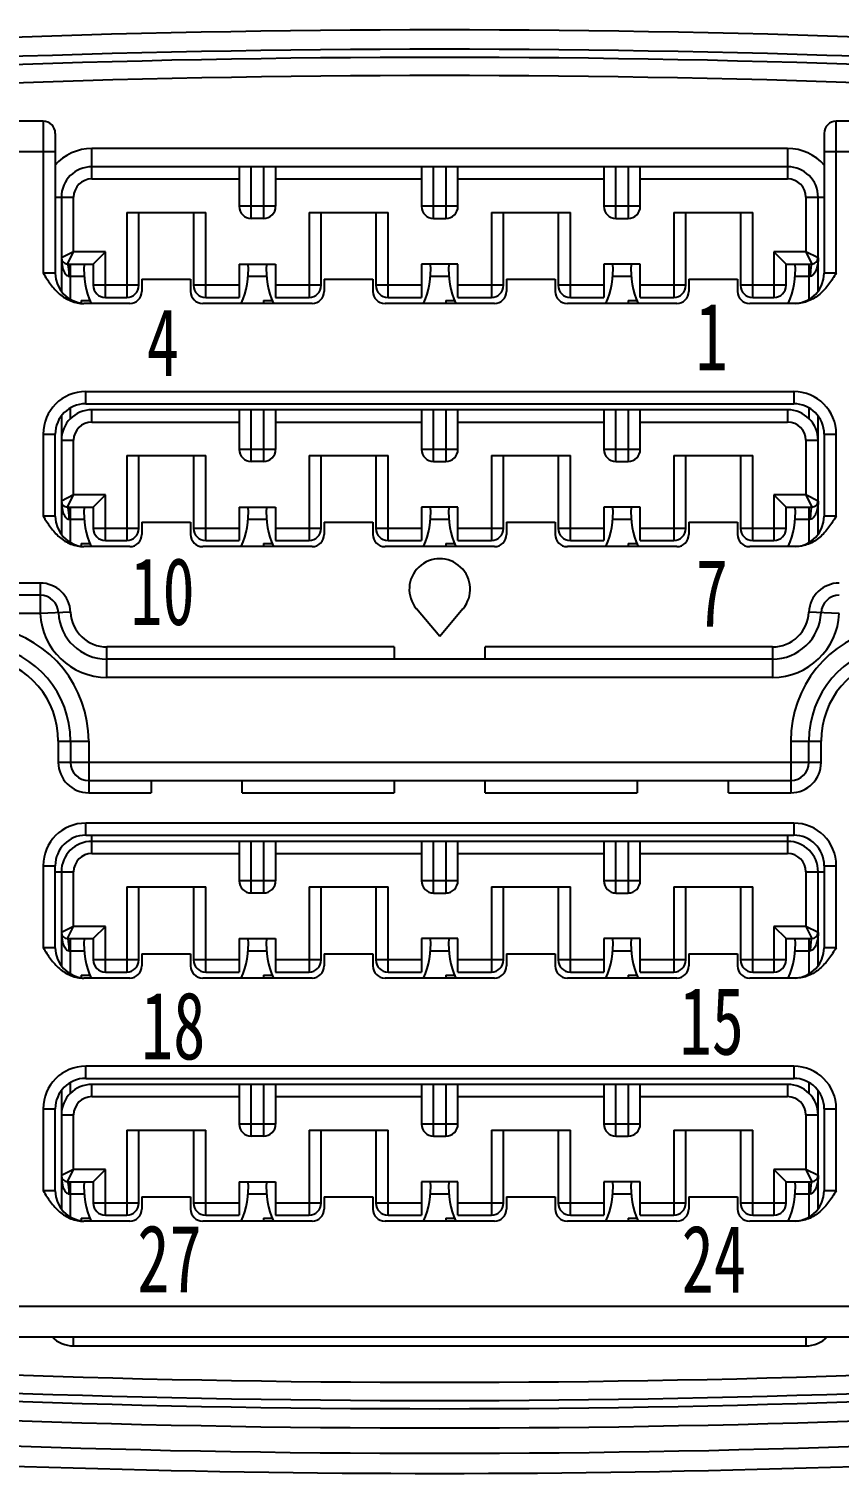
# Model space of a CAD drawing. Header units: inches. Extents: x 47316 to 59086, y 3141 to 11743.
# Drawn here: x 51702.41 to 51712.24, y 11068.63 to 11086.06 of the extents above; entities that cross this region are included whole.
import ezdxf

# ---------------------------------------------------------------- set-up
doc = ezdxf.new("R2010")
doc.units = ezdxf.units.IN
doc.header["$MEASUREMENT"] = 0
doc.styles.add('MtX_SimSun', font='')
doc.styles.get('MtX_SimSun').set_extended_font_data('SimSun')

msp = doc.modelspace()

# ---------------------------------------------------------------- linework, layer by layer
at = {"color": 0, "lineweight": -3}
for p, q in [((51702.583, 11084.937), (51696.558, 11084.937)), ((51702.583, 11084.937), (51702.583, 11083.095)), ((51718.226, 11084.937), (51712.201, 11084.937)), ((51712.201, 11083.095), (51712.201, 11084.937)), ((51702.73, 11084.79), (51702.73, 11083.095)), ((51712.053, 11084.79), (51712.053, 11083.095)), ((51697, 11084.569), (51702.73, 11084.569)), ((51711.611, 11084.605), (51703.173, 11084.605)), ((51703.173, 11084.237), (51703.173, 11084.605)), ((51711.611, 11084.605), (51711.611, 11084.237)), ((51712.053, 11084.569), (51717.784, 11084.569)), ((51711.611, 11084.384), (51703.173, 11084.384)), ((51704.96, 11084.384), (51704.96, 11083.905)), ((51705.107, 11083.758), (51705.107, 11084.384)), ((51705.255, 11084.384), (51705.255, 11083.758)), ((51705.402, 11084.384), (51705.402, 11083.905)), ((51707.171, 11084.384), (51707.171, 11083.905)), ((51707.318, 11083.758), (51707.318, 11084.384)), ((51707.466, 11084.384), (51707.466, 11083.758)), ((51707.613, 11083.905), (51707.613, 11084.384)), ((51709.382, 11084.384), (51709.382, 11083.905)), ((51709.529, 11083.758), (51709.529, 11084.384)), ((51709.677, 11084.384), (51709.677, 11083.758)), ((51709.824, 11083.905), (51709.824, 11084.384)), ((51703.173, 11084.237), (51704.96, 11084.237)), ((51705.402, 11084.237), (51707.171, 11084.237)), ((51707.613, 11084.237), (51709.382, 11084.237)), ((51709.824, 11084.237), (51711.611, 11084.237)), ((51702.73, 11084.016), (51702.951, 11084.016)), ((51702.804, 11084.016), (51702.804, 11082.875)), ((51702.951, 11083.353), (51702.951, 11084.016)), ((51711.832, 11084.016), (51712.053, 11084.016)), ((51711.832, 11084.016), (51711.832, 11083.353)), ((51711.98, 11082.875), (51711.98, 11084.016)), ((51703.596, 11083.832), (51704.554, 11083.832)), ((51703.596, 11083.832), (51703.596, 11082.8)), ((51703.744, 11082.947), (51703.744, 11083.832)), ((51704.407, 11083.832), (51704.407, 11082.947)), ((51704.554, 11082.8), (51704.554, 11083.832)), ((51705.402, 11083.905), (51704.96, 11083.905)), ((51705.807, 11083.832), (51706.765, 11083.832)), ((51705.807, 11083.832), (51705.807, 11082.8)), ((51705.955, 11082.947), (51705.955, 11083.832)), ((51706.618, 11083.832), (51706.618, 11082.947)), ((51706.765, 11082.8), (51706.765, 11083.832)), ((51707.613, 11083.905), (51707.171, 11083.905)), ((51708.018, 11083.832), (51708.976, 11083.832)), ((51708.018, 11083.832), (51708.018, 11082.8)), ((51708.166, 11082.947), (51708.166, 11083.832)), ((51708.829, 11083.832), (51708.829, 11082.947)), ((51708.976, 11082.8), (51708.976, 11083.832)), ((51709.824, 11083.905), (51709.382, 11083.905)), ((51710.229, 11083.832), (51711.187, 11083.832)), ((51710.229, 11083.832), (51710.229, 11082.8)), ((51710.377, 11082.947), (51710.377, 11083.832)), ((51711.04, 11083.832), (51711.04, 11082.947)), ((51711.187, 11082.8), (51711.187, 11083.832)), ((51705.255, 11083.758), (51705.107, 11083.758)), ((51707.318, 11083.758), (51707.466, 11083.758)), ((51709.529, 11083.758), (51709.677, 11083.758)), ((51702.951, 11083.353), (51702.804, 11083.279)), ((51702.878, 11083.205), (51702.951, 11083.353)), ((51703.338, 11083.353), (51702.951, 11083.353)), ((51703.338, 11083.353), (51703.191, 11083.205)), ((51703.338, 11082.8), (51703.338, 11083.353)), ((51711.445, 11083.353), (51711.445, 11082.8)), ((51711.832, 11083.353), (51711.445, 11083.353)), ((51711.445, 11083.353), (51711.593, 11083.205)), ((51711.832, 11083.353), (51711.906, 11083.205)), ((51711.98, 11083.279), (51711.832, 11083.353)), ((51702.878, 11083.205), (51703.191, 11083.205)), ((51702.915, 11082.78), (51702.915, 11083.194)), ((51703.191, 11083.205), (51703.191, 11082.947)), ((51704.96, 11083.205), (51705.402, 11083.205)), ((51704.96, 11083.205), (51704.96, 11082.8)), ((51705.402, 11083.205), (51705.402, 11082.8)), ((51707.613, 11083.205), (51707.171, 11083.205)), ((51707.171, 11083.205), (51707.171, 11082.8)), ((51707.613, 11082.8), (51707.613, 11083.205)), ((51709.824, 11083.205), (51709.382, 11083.205)), ((51709.382, 11083.205), (51709.382, 11082.8)), ((51709.824, 11082.8), (51709.824, 11083.205)), ((51711.593, 11082.947), (51711.593, 11083.205)), ((51711.593, 11083.205), (51711.906, 11083.205)), ((51711.869, 11083.205), (51711.869, 11082.78)), ((51711.891, 11083.162), (51711.887, 11083.121)), ((51711.898, 11083.193), (51711.891, 11083.162)), ((51711.898, 11083.193), (51711.898, 11083.193)), ((51702.73, 11083.095), (51702.583, 11083.095)), ((51702.841, 11083.104), (51702.859, 11083.078)), ((51702.899, 11083.058), (51702.897, 11083.121)), ((51702.899, 11083.058), (51703.081, 11083.058)), ((51703.781, 11083.021), (51704.37, 11083.021)), ((51703.781, 11083.021), (51703.781, 11082.873)), ((51704.37, 11083.021), (51704.37, 11082.873)), ((51705.07, 11083.058), (51705.292, 11083.058)), ((51705.992, 11083.021), (51706.581, 11083.021)), ((51705.992, 11083.021), (51705.992, 11082.873)), ((51706.581, 11083.021), (51706.581, 11082.873)), ((51707.281, 11083.058), (51707.503, 11083.058)), ((51708.203, 11083.021), (51708.792, 11083.021)), ((51708.203, 11083.021), (51708.203, 11082.873)), ((51708.792, 11083.021), (51708.792, 11082.873)), ((51709.492, 11083.058), (51709.714, 11083.058)), ((51710.414, 11083.021), (51711.003, 11083.021)), ((51710.414, 11083.021), (51710.414, 11082.873)), ((51711.003, 11083.021), (51711.003, 11082.873)), ((51711.703, 11083.058), (51711.885, 11083.058)), ((51711.887, 11083.121), (51711.885, 11083.058)), ((51711.943, 11083.105), (51711.924, 11083.078)), ((51712.201, 11083.095), (51712.053, 11083.095)), ((51703.744, 11082.947), (51703.191, 11082.947)), ((51703.338, 11082.8), (51703.596, 11082.8)), ((51704.96, 11082.947), (51704.407, 11082.947)), ((51704.554, 11082.8), (51704.96, 11082.8)), ((51705.955, 11082.947), (51705.402, 11082.947)), ((51705.402, 11082.8), (51705.807, 11082.8)), ((51707.171, 11082.947), (51706.618, 11082.947)), ((51706.765, 11082.8), (51707.171, 11082.8)), ((51708.166, 11082.947), (51707.613, 11082.947)), ((51707.613, 11082.8), (51708.018, 11082.8)), ((51709.382, 11082.947), (51708.829, 11082.947)), ((51708.976, 11082.8), (51709.382, 11082.8)), ((51710.377, 11082.947), (51709.824, 11082.947)), ((51709.824, 11082.8), (51710.229, 11082.8)), ((51711.593, 11082.947), (51711.04, 11082.947)), ((51711.187, 11082.8), (51711.445, 11082.8)), ((51703.044, 11082.763), (51703.149, 11082.763)), ((51703.044, 11082.763), (51703.044, 11082.735)), ((51703.633, 11082.726), (51703.077, 11082.726)), ((51705.844, 11082.726), (51704.518, 11082.726)), ((51705.255, 11082.763), (51705.36, 11082.763)), ((51705.255, 11082.763), (51705.255, 11082.726)), ((51708.055, 11082.726), (51706.729, 11082.726)), ((51707.466, 11082.763), (51707.571, 11082.763)), ((51707.466, 11082.763), (51707.466, 11082.726)), ((51710.266, 11082.726), (51708.94, 11082.726)), ((51709.677, 11082.763), (51709.782, 11082.763)), ((51709.677, 11082.763), (51709.677, 11082.726)), ((51711.706, 11082.726), (51711.151, 11082.726)), ((51711.685, 11081.657), (51703.099, 11081.657)), ((51703.099, 11081.51), (51703.099, 11081.657)), ((51711.685, 11081.657), (51711.685, 11081.51)), ((51702.915, 11081.331), (51702.915, 11081.456)), ((51703.099, 11081.51), (51711.685, 11081.51)), ((51711.611, 11081.436), (51703.173, 11081.436)), ((51703.173, 11081.289), (51703.173, 11081.436)), ((51704.96, 11081.436), (51704.96, 11080.957)), ((51705.107, 11080.81), (51705.107, 11081.436)), ((51705.255, 11081.436), (51705.255, 11080.81)), ((51705.402, 11081.436), (51705.402, 11080.957)), ((51707.171, 11081.436), (51707.171, 11080.957)), ((51707.318, 11080.81), (51707.318, 11081.436)), ((51707.466, 11081.436), (51707.466, 11080.81)), ((51707.613, 11080.957), (51707.613, 11081.436)), ((51709.382, 11081.436), (51709.382, 11080.957)), ((51709.529, 11080.81), (51709.529, 11081.436)), ((51709.677, 11081.436), (51709.677, 11080.81)), ((51709.824, 11080.957), (51709.824, 11081.436)), ((51711.611, 11081.436), (51711.611, 11081.289)), ((51711.869, 11081.456), (51711.869, 11081.331)), ((51702.804, 11081.361), (51702.804, 11079.927)), ((51703.173, 11081.289), (51704.96, 11081.289)), ((51705.402, 11081.289), (51707.171, 11081.289)), ((51707.613, 11081.289), (51709.382, 11081.289)), ((51709.824, 11081.289), (51711.611, 11081.289)), ((51711.98, 11079.927), (51711.98, 11081.361)), ((51702.583, 11081.142), (51702.73, 11081.142)), ((51702.583, 11081.142), (51702.583, 11080.147)), ((51702.73, 11080.147), (51702.73, 11081.142)), ((51702.804, 11081.068), (51702.951, 11081.068)), ((51702.951, 11080.405), (51702.951, 11081.068)), ((51711.832, 11081.068), (51711.832, 11080.405)), ((51711.832, 11081.068), (51711.98, 11081.068)), ((51712.053, 11081.142), (51712.053, 11080.147)), ((51712.053, 11081.142), (51712.201, 11081.142)), ((51712.201, 11080.147), (51712.201, 11081.142)), ((51703.596, 11080.884), (51704.554, 11080.884)), ((51703.596, 11080.884), (51703.596, 11079.852)), ((51703.744, 11079.999), (51703.744, 11080.884)), ((51704.407, 11080.884), (51704.407, 11079.999)), ((51704.554, 11079.852), (51704.554, 11080.884)), ((51705.402, 11080.957), (51704.96, 11080.957)), ((51705.807, 11080.884), (51706.765, 11080.884)), ((51705.807, 11080.884), (51705.807, 11079.852)), ((51705.955, 11079.999), (51705.955, 11080.884)), ((51706.618, 11080.884), (51706.618, 11079.999)), ((51706.765, 11079.852), (51706.765, 11080.884)), ((51707.613, 11080.957), (51707.171, 11080.957)), ((51708.018, 11080.884), (51708.976, 11080.884)), ((51708.018, 11080.884), (51708.018, 11079.852)), ((51708.166, 11079.999), (51708.166, 11080.884)), ((51708.829, 11080.884), (51708.829, 11079.999)), ((51708.976, 11079.852), (51708.976, 11080.884)), ((51709.824, 11080.957), (51709.382, 11080.957)), ((51710.229, 11080.884), (51710.229, 11079.852)), ((51710.229, 11080.884), (51711.187, 11080.884)), ((51710.377, 11079.999), (51710.377, 11080.884)), ((51711.04, 11080.884), (51711.04, 11079.999)), ((51711.187, 11079.852), (51711.187, 11080.884)), ((51705.255, 11080.81), (51705.107, 11080.81)), ((51707.318, 11080.81), (51707.466, 11080.81)), ((51709.529, 11080.81), (51709.677, 11080.81)), ((51702.951, 11080.405), (51702.804, 11080.331)), ((51702.878, 11080.257), (51702.951, 11080.405)), ((51703.338, 11080.405), (51702.951, 11080.405)), ((51703.338, 11080.405), (51703.191, 11080.257)), ((51703.338, 11079.852), (51703.338, 11080.405)), ((51711.445, 11080.405), (51711.445, 11079.852)), ((51711.832, 11080.405), (51711.445, 11080.405)), ((51711.445, 11080.405), (51711.593, 11080.257)), ((51711.832, 11080.405), (51711.906, 11080.257)), ((51711.98, 11080.331), (51711.832, 11080.405)), ((51702.878, 11080.257), (51703.191, 11080.257)), ((51702.899, 11080.11), (51702.897, 11080.173)), ((51702.915, 11079.832), (51702.915, 11080.246)), ((51703.191, 11080.257), (51703.191, 11079.999)), ((51704.96, 11080.257), (51705.402, 11080.257)), ((51704.96, 11080.257), (51704.96, 11079.852)), ((51705.402, 11080.257), (51705.402, 11079.852)), ((51707.613, 11080.257), (51707.171, 11080.257)), ((51707.171, 11080.257), (51707.171, 11079.852)), ((51707.613, 11079.852), (51707.613, 11080.257)), ((51709.382, 11080.257), (51709.382, 11079.852)), ((51709.824, 11080.257), (51709.382, 11080.257)), ((51709.824, 11079.852), (51709.824, 11080.257)), ((51711.593, 11079.999), (51711.593, 11080.257)), ((51711.593, 11080.257), (51711.906, 11080.257)), ((51711.869, 11080.257), (51711.869, 11079.832)), ((51711.887, 11080.173), (51711.885, 11080.11)), ((51711.891, 11080.214), (51711.887, 11080.173)), ((51711.898, 11080.245), (51711.891, 11080.214)), ((51711.898, 11080.245), (51711.898, 11080.245)), ((51702.73, 11080.147), (51702.583, 11080.147)), ((51702.841, 11080.156), (51702.859, 11080.13)), ((51702.899, 11080.11), (51703.081, 11080.11)), ((51703.744, 11079.999), (51703.191, 11079.999)), ((51703.781, 11080.073), (51704.37, 11080.073)), ((51703.781, 11080.073), (51703.781, 11079.925)), ((51704.37, 11080.073), (51704.37, 11079.925)), ((51704.96, 11079.999), (51704.407, 11079.999)), ((51705.07, 11080.11), (51705.292, 11080.11)), ((51705.955, 11079.999), (51705.402, 11079.999)), ((51705.992, 11080.073), (51706.581, 11080.073)), ((51705.992, 11080.073), (51705.992, 11079.925)), ((51706.581, 11080.073), (51706.581, 11079.925)), ((51707.171, 11079.999), (51706.618, 11079.999)), ((51707.281, 11080.11), (51707.503, 11080.11)), ((51708.166, 11079.999), (51707.613, 11079.999)), ((51708.203, 11080.073), (51708.792, 11080.073)), ((51708.203, 11080.073), (51708.203, 11079.925)), ((51708.792, 11080.073), (51708.792, 11079.925)), ((51709.382, 11079.999), (51708.829, 11079.999)), ((51709.492, 11080.11), (51709.714, 11080.11)), ((51710.377, 11079.999), (51709.824, 11079.999)), ((51710.414, 11080.073), (51710.414, 11079.925)), ((51710.414, 11080.073), (51711.003, 11080.073)), ((51711.003, 11080.073), (51711.003, 11079.925)), ((51711.593, 11079.999), (51711.04, 11079.999)), ((51711.703, 11080.11), (51711.885, 11080.11)), ((51711.943, 11080.156), (51711.924, 11080.13)), ((51712.201, 11080.147), (51712.053, 11080.147)), ((51703.338, 11079.852), (51703.596, 11079.852)), ((51704.554, 11079.852), (51704.96, 11079.852)), ((51705.402, 11079.852), (51705.807, 11079.852)), ((51706.765, 11079.852), (51707.171, 11079.852)), ((51707.613, 11079.852), (51708.018, 11079.852)), ((51708.976, 11079.852), (51709.382, 11079.852)), ((51709.824, 11079.852), (51710.229, 11079.852)), ((51711.187, 11079.852), (51711.445, 11079.852)), ((51703.044, 11079.815), (51703.149, 11079.815)), ((51703.044, 11079.815), (51703.044, 11079.787)), ((51703.633, 11079.778), (51703.077, 11079.778)), ((51705.844, 11079.778), (51704.518, 11079.778)), ((51705.255, 11079.815), (51705.36, 11079.815)), ((51705.255, 11079.815), (51705.255, 11079.778)), ((51708.055, 11079.778), (51706.729, 11079.778)), ((51707.466, 11079.815), (51707.571, 11079.815)), ((51707.466, 11079.815), (51707.466, 11079.778)), ((51710.266, 11079.778), (51708.94, 11079.778)), ((51709.677, 11079.815), (51709.677, 11079.778)), ((51709.677, 11079.815), (51709.782, 11079.815)), ((51711.706, 11079.778), (51711.151, 11079.778)), ((51702.547, 11079.336), (51701.956, 11079.336)), ((51702.547, 11079.336), (51702.547, 11078.967)), ((51702.547, 11079.188), (51701.956, 11079.188)), ((51702.547, 11078.967), (51702.03, 11078.967)), ((51702.915, 11078.984), (51702.547, 11078.967)), ((51707.392, 11078.689), (51707.11, 11079.025)), ((51707.674, 11079.025), (51707.392, 11078.689)), ((51712.237, 11078.967), (51711.869, 11078.984)), ((51706.839, 11078.562), (51703.357, 11078.562)), ((51703.357, 11078.193), (51703.357, 11078.562)), ((51706.839, 11078.562), (51706.839, 11078.415)), ((51707.945, 11078.415), (51707.945, 11078.562)), ((51711.427, 11078.562), (51707.945, 11078.562)), ((51711.427, 11078.562), (51711.427, 11078.193)), ((51711.427, 11078.415), (51703.357, 11078.415)), ((51711.427, 11078.193), (51703.357, 11078.193)), ((51702.767, 11077.42), (51703.136, 11077.42)), ((51702.767, 11077.42), (51702.767, 11077.162)), ((51702.915, 11077.42), (51702.915, 11077.162)), ((51703.136, 11077.42), (51703.136, 11076.793)), ((51711.648, 11077.42), (51711.648, 11076.793)), ((51711.648, 11077.42), (51712.017, 11077.42)), ((51711.869, 11077.162), (51711.869, 11077.42)), ((51712.017, 11077.162), (51712.017, 11077.42)), ((51712.017, 11077.162), (51702.767, 11077.162)), ((51703.136, 11076.941), (51711.648, 11076.941)), ((51703.891, 11076.941), (51703.891, 11076.793)), ((51704.997, 11076.793), (51704.997, 11076.941)), ((51706.839, 11076.941), (51706.839, 11076.793)), ((51707.945, 11076.793), (51707.945, 11076.941)), ((51709.787, 11076.941), (51709.787, 11076.793)), ((51710.893, 11076.793), (51710.893, 11076.941)), ((51703.136, 11076.793), (51703.891, 11076.793)), ((51704.997, 11076.793), (51706.839, 11076.793)), ((51707.945, 11076.793), (51709.787, 11076.793)), ((51710.893, 11076.793), (51711.648, 11076.793)), ((51711.685, 11076.425), (51703.099, 11076.425)), ((51703.099, 11076.277), (51703.099, 11076.425)), ((51711.685, 11076.425), (51711.685, 11076.277)), ((51703.099, 11076.277), (51711.685, 11076.277)), ((51703.173, 11076.056), (51703.173, 11076.277)), ((51711.611, 11076.204), (51703.173, 11076.204)), ((51704.96, 11076.204), (51704.96, 11075.725)), ((51705.107, 11075.577), (51705.107, 11076.204)), ((51705.255, 11076.204), (51705.255, 11075.577)), ((51705.402, 11076.204), (51705.402, 11075.725)), ((51707.171, 11076.204), (51707.171, 11075.725)), ((51707.318, 11075.577), (51707.318, 11076.204)), ((51707.466, 11076.204), (51707.466, 11075.577)), ((51707.613, 11075.725), (51707.613, 11076.204)), ((51709.382, 11076.204), (51709.382, 11075.725)), ((51709.529, 11075.577), (51709.529, 11076.204)), ((51709.677, 11076.204), (51709.677, 11075.577)), ((51709.824, 11075.725), (51709.824, 11076.204)), ((51711.611, 11076.277), (51711.611, 11076.056)), ((51703.173, 11076.056), (51704.96, 11076.056)), ((51705.402, 11076.056), (51707.171, 11076.056)), ((51707.613, 11076.056), (51709.382, 11076.056)), ((51709.824, 11076.056), (51711.611, 11076.056)), ((51702.583, 11075.909), (51702.73, 11075.909)), ((51702.583, 11075.909), (51702.583, 11074.914)), ((51702.73, 11074.914), (51702.73, 11075.909)), ((51702.73, 11075.835), (51702.951, 11075.835)), ((51702.804, 11075.835), (51702.804, 11074.694)), ((51702.951, 11075.172), (51702.951, 11075.835)), ((51711.832, 11075.835), (51711.832, 11075.172)), ((51711.832, 11075.835), (51712.053, 11075.835)), ((51711.98, 11074.694), (51711.98, 11075.835)), ((51712.053, 11075.909), (51712.053, 11074.914)), ((51712.053, 11075.909), (51712.201, 11075.909)), ((51712.201, 11074.914), (51712.201, 11075.909)), ((51703.596, 11075.651), (51704.554, 11075.651)), ((51703.596, 11075.651), (51703.596, 11074.619)), ((51703.744, 11074.766), (51703.744, 11075.651)), ((51704.407, 11075.651), (51704.407, 11074.766)), ((51704.554, 11074.619), (51704.554, 11075.651)), ((51705.402, 11075.725), (51704.96, 11075.725)), ((51705.807, 11075.651), (51705.807, 11074.619)), ((51705.807, 11075.651), (51706.765, 11075.651)), ((51705.955, 11074.766), (51705.955, 11075.651)), ((51706.618, 11075.651), (51706.618, 11074.766)), ((51706.765, 11074.619), (51706.765, 11075.651)), ((51707.613, 11075.725), (51707.171, 11075.725)), ((51708.018, 11075.651), (51708.018, 11074.619)), ((51708.018, 11075.651), (51708.976, 11075.651)), ((51708.166, 11074.766), (51708.166, 11075.651)), ((51708.829, 11075.651), (51708.829, 11074.766)), ((51708.976, 11074.619), (51708.976, 11075.651)), ((51709.824, 11075.725), (51709.382, 11075.725)), ((51710.229, 11075.651), (51710.229, 11074.619)), ((51710.229, 11075.651), (51711.187, 11075.651)), ((51710.377, 11074.766), (51710.377, 11075.651)), ((51711.04, 11075.651), (51711.04, 11074.766)), ((51711.187, 11074.619), (51711.187, 11075.651)), ((51705.255, 11075.577), (51705.107, 11075.577)), ((51707.318, 11075.577), (51707.466, 11075.577)), ((51709.529, 11075.577), (51709.677, 11075.577)), ((51702.951, 11075.172), (51702.804, 11075.098)), ((51702.878, 11075.024), (51702.951, 11075.172)), ((51703.338, 11075.172), (51702.951, 11075.172)), ((51703.338, 11075.172), (51703.191, 11075.024)), ((51703.338, 11074.619), (51703.338, 11075.172)), ((51711.445, 11075.172), (51711.445, 11074.619)), ((51711.832, 11075.172), (51711.445, 11075.172)), ((51711.445, 11075.172), (51711.593, 11075.024)), ((51711.832, 11075.172), (51711.906, 11075.024)), ((51711.98, 11075.098), (51711.832, 11075.172)), ((51702.878, 11075.024), (51703.191, 11075.024)), ((51702.899, 11074.877), (51702.897, 11074.94)), ((51702.915, 11074.599), (51702.915, 11075.013)), ((51703.191, 11075.024), (51703.191, 11074.766)), ((51704.96, 11075.024), (51704.96, 11074.619)), ((51704.96, 11075.024), (51705.402, 11075.024)), ((51705.402, 11075.024), (51705.402, 11074.619)), ((51707.171, 11075.024), (51707.171, 11074.619)), ((51707.613, 11075.024), (51707.171, 11075.024)), ((51707.613, 11074.619), (51707.613, 11075.024)), ((51709.382, 11075.024), (51709.382, 11074.619)), ((51709.824, 11075.024), (51709.382, 11075.024)), ((51709.824, 11074.619), (51709.824, 11075.024)), ((51711.593, 11074.766), (51711.593, 11075.024)), ((51711.593, 11075.024), (51711.906, 11075.024)), ((51711.869, 11075.024), (51711.869, 11074.599)), ((51711.887, 11074.94), (51711.885, 11074.877)), ((51711.891, 11074.981), (51711.887, 11074.94)), ((51711.898, 11075.012), (51711.891, 11074.981)), ((51711.898, 11075.012), (51711.898, 11075.012)), ((51702.73, 11074.914), (51702.583, 11074.914)), ((51702.841, 11074.923), (51702.859, 11074.897)), ((51702.899, 11074.877), (51703.081, 11074.877)), ((51703.744, 11074.766), (51703.191, 11074.766)), ((51703.781, 11074.84), (51703.781, 11074.693)), ((51703.781, 11074.84), (51704.37, 11074.84)), ((51704.37, 11074.84), (51704.37, 11074.693)), ((51704.96, 11074.766), (51704.407, 11074.766)), ((51705.07, 11074.877), (51705.292, 11074.877)), ((51705.955, 11074.766), (51705.402, 11074.766)), ((51705.992, 11074.84), (51705.992, 11074.693)), ((51705.992, 11074.84), (51706.581, 11074.84)), ((51706.581, 11074.84), (51706.581, 11074.693)), ((51707.171, 11074.766), (51706.618, 11074.766)), ((51707.281, 11074.877), (51707.503, 11074.877)), ((51708.166, 11074.766), (51707.613, 11074.766)), ((51708.203, 11074.84), (51708.203, 11074.693)), ((51708.203, 11074.84), (51708.792, 11074.84)), ((51708.792, 11074.84), (51708.792, 11074.693)), ((51709.382, 11074.766), (51708.829, 11074.766)), ((51709.492, 11074.877), (51709.714, 11074.877)), ((51710.377, 11074.766), (51709.824, 11074.766)), ((51710.414, 11074.84), (51710.414, 11074.693)), ((51710.414, 11074.84), (51711.003, 11074.84)), ((51711.003, 11074.84), (51711.003, 11074.693)), ((51711.593, 11074.766), (51711.04, 11074.766)), ((51711.703, 11074.877), (51711.885, 11074.877)), ((51711.943, 11074.924), (51711.924, 11074.897)), ((51712.201, 11074.914), (51712.053, 11074.914)), ((51703.338, 11074.619), (51703.596, 11074.619)), ((51704.554, 11074.619), (51704.96, 11074.619)), ((51705.402, 11074.619), (51705.807, 11074.619)), ((51706.765, 11074.619), (51707.171, 11074.619)), ((51707.613, 11074.619), (51708.018, 11074.619)), ((51708.976, 11074.619), (51709.382, 11074.619)), ((51709.824, 11074.619), (51710.229, 11074.619)), ((51711.187, 11074.619), (51711.445, 11074.619)), ((51703.044, 11074.582), (51703.149, 11074.582)), ((51703.044, 11074.582), (51703.044, 11074.554)), ((51703.633, 11074.545), (51703.077, 11074.545)), ((51705.844, 11074.545), (51704.518, 11074.545)), ((51705.255, 11074.582), (51705.255, 11074.545)), ((51705.255, 11074.582), (51705.36, 11074.582)), ((51708.055, 11074.545), (51706.729, 11074.545)), ((51707.466, 11074.582), (51707.466, 11074.545)), ((51707.466, 11074.582), (51707.571, 11074.582)), ((51710.266, 11074.545), (51708.94, 11074.545)), ((51709.677, 11074.582), (51709.677, 11074.545)), ((51709.677, 11074.582), (51709.782, 11074.582)), ((51711.706, 11074.545), (51711.151, 11074.545)), ((51703.099, 11073.329), (51703.099, 11073.477)), ((51711.685, 11073.477), (51703.099, 11073.477)), ((51711.685, 11073.477), (51711.685, 11073.329)), ((51702.915, 11073.15), (51702.915, 11073.275)), ((51703.099, 11073.329), (51711.685, 11073.329)), ((51703.173, 11073.108), (51703.173, 11073.256)), ((51711.611, 11073.256), (51703.173, 11073.256)), ((51704.96, 11073.256), (51704.96, 11072.776)), ((51705.107, 11072.629), (51705.107, 11073.256)), ((51705.255, 11073.256), (51705.255, 11072.629)), ((51705.402, 11073.256), (51705.402, 11072.776)), ((51707.171, 11073.256), (51707.171, 11072.776)), ((51707.318, 11072.629), (51707.318, 11073.256)), ((51707.466, 11073.256), (51707.466, 11072.629)), ((51707.613, 11072.776), (51707.613, 11073.256)), ((51709.382, 11073.256), (51709.382, 11072.776)), ((51709.529, 11072.629), (51709.529, 11073.256)), ((51709.677, 11073.256), (51709.677, 11072.629)), ((51709.824, 11072.776), (51709.824, 11073.256)), ((51711.611, 11073.256), (51711.611, 11073.108)), ((51711.869, 11073.275), (51711.869, 11073.15)), ((51702.804, 11073.181), (51702.804, 11071.746)), ((51703.173, 11073.108), (51704.96, 11073.108)), ((51705.402, 11073.108), (51707.171, 11073.108)), ((51707.613, 11073.108), (51709.382, 11073.108)), ((51709.824, 11073.108), (51711.611, 11073.108)), ((51711.98, 11071.746), (51711.98, 11073.181)), ((51702.583, 11072.961), (51702.583, 11071.966)), ((51702.583, 11072.961), (51702.73, 11072.961)), ((51702.73, 11071.966), (51702.73, 11072.961)), ((51702.804, 11072.887), (51702.951, 11072.887)), ((51702.951, 11072.224), (51702.951, 11072.887)), ((51711.832, 11072.887), (51711.832, 11072.224)), ((51711.832, 11072.887), (51711.98, 11072.887)), ((51712.053, 11072.961), (51712.053, 11071.966)), ((51712.053, 11072.961), (51712.201, 11072.961)), ((51712.201, 11071.966), (51712.201, 11072.961)), ((51703.596, 11072.703), (51703.596, 11071.671)), ((51703.596, 11072.703), (51704.554, 11072.703)), ((51703.744, 11071.818), (51703.744, 11072.703)), ((51704.407, 11072.703), (51704.407, 11071.818)), ((51704.554, 11071.671), (51704.554, 11072.703)), ((51705.402, 11072.776), (51704.96, 11072.776)), ((51705.807, 11072.703), (51705.807, 11071.671)), ((51705.807, 11072.703), (51706.765, 11072.703)), ((51705.955, 11071.818), (51705.955, 11072.703)), ((51706.618, 11072.703), (51706.618, 11071.818)), ((51706.765, 11071.671), (51706.765, 11072.703)), ((51707.613, 11072.776), (51707.171, 11072.776)), ((51708.018, 11072.703), (51708.018, 11071.671)), ((51708.018, 11072.703), (51708.976, 11072.703)), ((51708.166, 11071.818), (51708.166, 11072.703)), ((51708.829, 11072.703), (51708.829, 11071.818)), ((51708.976, 11071.671), (51708.976, 11072.703)), ((51709.824, 11072.776), (51709.382, 11072.776)), ((51710.229, 11072.703), (51710.229, 11071.671)), ((51710.229, 11072.703), (51711.187, 11072.703)), ((51710.377, 11071.818), (51710.377, 11072.703)), ((51711.04, 11072.703), (51711.04, 11071.818)), ((51711.187, 11071.671), (51711.187, 11072.703)), ((51705.255, 11072.629), (51705.107, 11072.629)), ((51707.318, 11072.629), (51707.466, 11072.629)), ((51709.529, 11072.629), (51709.677, 11072.629)), ((51702.951, 11072.224), (51702.804, 11072.15)), ((51702.878, 11072.076), (51702.951, 11072.224)), ((51703.338, 11072.224), (51702.951, 11072.224)), ((51703.338, 11072.224), (51703.191, 11072.076)), ((51703.338, 11071.671), (51703.338, 11072.224)), ((51711.445, 11072.224), (51711.445, 11071.671)), ((51711.832, 11072.224), (51711.445, 11072.224)), ((51711.445, 11072.224), (51711.593, 11072.076)), ((51711.832, 11072.224), (51711.906, 11072.076)), ((51711.98, 11072.15), (51711.832, 11072.224)), ((51702.841, 11071.975), (51702.859, 11071.949)), ((51702.878, 11072.076), (51703.191, 11072.076)), ((51702.899, 11071.929), (51702.897, 11071.992)), ((51702.915, 11071.651), (51702.915, 11072.065)), ((51703.191, 11072.076), (51703.191, 11071.818)), ((51704.96, 11072.076), (51704.96, 11071.671)), ((51704.96, 11072.076), (51705.402, 11072.076)), ((51705.402, 11072.076), (51705.402, 11071.671)), ((51707.171, 11072.076), (51707.171, 11071.671)), ((51707.613, 11072.076), (51707.171, 11072.076)), ((51707.613, 11071.671), (51707.613, 11072.076)), ((51709.382, 11072.076), (51709.382, 11071.671)), ((51709.824, 11072.076), (51709.382, 11072.076)), ((51709.824, 11071.671), (51709.824, 11072.076)), ((51711.593, 11071.818), (51711.593, 11072.076)), ((51711.593, 11072.076), (51711.906, 11072.076)), ((51711.869, 11072.076), (51711.869, 11071.651)), ((51711.887, 11071.992), (51711.885, 11071.929)), ((51711.891, 11072.033), (51711.887, 11071.992)), ((51711.898, 11072.064), (51711.891, 11072.033)), ((51711.898, 11072.064), (51711.898, 11072.064)), ((51711.943, 11071.976), (51711.924, 11071.949)), ((51702.73, 11071.966), (51702.583, 11071.966)), ((51702.899, 11071.929), (51703.081, 11071.929)), ((51703.744, 11071.818), (51703.191, 11071.818)), ((51703.781, 11071.892), (51703.781, 11071.745)), ((51703.781, 11071.892), (51704.37, 11071.892)), ((51704.37, 11071.892), (51704.37, 11071.745)), ((51704.96, 11071.818), (51704.407, 11071.818)), ((51705.07, 11071.929), (51705.292, 11071.929)), ((51705.955, 11071.818), (51705.402, 11071.818)), ((51705.992, 11071.892), (51705.992, 11071.745)), ((51705.992, 11071.892), (51706.581, 11071.892)), ((51706.581, 11071.892), (51706.581, 11071.745)), ((51707.171, 11071.818), (51706.618, 11071.818)), ((51707.281, 11071.929), (51707.503, 11071.929)), ((51708.166, 11071.818), (51707.613, 11071.818)), ((51708.203, 11071.892), (51708.203, 11071.745)), ((51708.203, 11071.892), (51708.792, 11071.892)), ((51708.792, 11071.892), (51708.792, 11071.745)), ((51709.382, 11071.818), (51708.829, 11071.818)), ((51709.492, 11071.929), (51709.714, 11071.929)), ((51710.377, 11071.818), (51709.824, 11071.818)), ((51710.414, 11071.892), (51710.414, 11071.745)), ((51710.414, 11071.892), (51711.003, 11071.892)), ((51711.003, 11071.892), (51711.003, 11071.745)), ((51711.593, 11071.818), (51711.04, 11071.818)), ((51711.703, 11071.929), (51711.885, 11071.929)), ((51712.201, 11071.966), (51712.053, 11071.966)), ((51703.044, 11071.634), (51703.044, 11071.606)), ((51703.044, 11071.634), (51703.149, 11071.634)), ((51703.338, 11071.671), (51703.596, 11071.671)), ((51704.554, 11071.671), (51704.96, 11071.671)), ((51705.255, 11071.634), (51705.255, 11071.597)), ((51705.255, 11071.634), (51705.36, 11071.634)), ((51705.402, 11071.671), (51705.807, 11071.671)), ((51706.765, 11071.671), (51707.171, 11071.671)), ((51707.466, 11071.634), (51707.466, 11071.597)), ((51707.466, 11071.634), (51707.571, 11071.634)), ((51707.613, 11071.671), (51708.018, 11071.671)), ((51708.976, 11071.671), (51709.382, 11071.671)), ((51709.677, 11071.634), (51709.677, 11071.597)), ((51709.677, 11071.634), (51709.782, 11071.634)), ((51709.824, 11071.671), (51710.229, 11071.671)), ((51711.187, 11071.671), (51711.445, 11071.671)), ((51703.633, 11071.597), (51703.077, 11071.597)), ((51705.844, 11071.597), (51704.518, 11071.597)), ((51708.055, 11071.597), (51706.729, 11071.597)), ((51710.266, 11071.597), (51708.94, 11071.597)), ((51711.706, 11071.597), (51711.151, 11071.597)), ((51715.849, 11070.565), (51698.935, 11070.565)), ((51698.787, 11070.197), (51715.996, 11070.197)), ((51702.951, 11070.086), (51702.951, 11070.197)), ((51702.951, 11070.086), (51711.832, 11070.086)), ((51711.832, 11070.197), (51711.832, 11070.086))]:
    msp.add_line(p, q, dxfattribs=at)
for centre, radius, start, end in [((51707.392, 10937.204), 149.147, 85.54181, 94.45818), ((51707.392, 10937.204), 148.84, 85.54181, 94.45819), ((51707.392, 10937.204), 148.606, 85.54181, 94.45819), ((51707.392, 10937.204), 148.507, 85.54181, 94.45819), ((51707.392, 10937.204), 148.286, 85.54182, 94.45818), ((51702.583, 11084.79), 0.147, 0, 90), ((51712.201, 11084.79), 0.147, 90, 180), ((51703.173, 11084.016), 0.59, 90, 139.2197), ((51711.611, 11084.016), 0.59, 40.7799, 90), ((51703.173, 11084.016), 0.369, 90, 180), ((51711.611, 11084.016), 0.369, 0, 90), ((51703.173, 11084.016), 0.221, 90, 180), ((51711.611, 11084.016), 0.221, 0, 90), ((51705.107, 11083.905), 0.147, 180, 270), ((51705.255, 11083.905), 0.147, 270, 0), ((51707.318, 11083.905), 0.147, 180, 270), ((51707.466, 11083.905), 0.147, 270, 0), ((51709.529, 11083.905), 0.147, 180, 270), ((51709.677, 11083.905), 0.147, 270, 0), ((51702.878, 11083.279), 0.0737, 180, 270), ((51704.075, 11083.131), 0.997, 175.7607, 203.9894), ((51704.075, 11083.131), 0.997, 336.0106, 4.2393), ((51706.286, 11083.131), 0.997, 175.7607, 203.9894), ((51706.286, 11083.131), 0.997, 336.0106, 4.2393), ((51708.497, 11083.131), 0.997, 175.7607, 203.9894), ((51708.497, 11083.131), 0.997, 336.0106, 4.2393), ((51710.708, 11083.131), 0.997, 175.7607, 203.9894), ((51710.708, 11083.131), 0.997, 336.0106, 4.2393), ((51711.906, 11083.279), 0.0737, 270, 0), ((51703.099, 11083.095), 0.369, 180, 266.6838), ((51711.685, 11083.095), 0.369, 273.3162, 0), ((51703.338, 11082.947), 0.147, 180, 270), ((51703.596, 11082.947), 0.147, 270, 0), ((51703.633, 11082.873), 0.147, 270, 0), ((51704.518, 11082.873), 0.147, 180, 270), ((51704.554, 11082.947), 0.147, 180, 270), ((51705.807, 11082.947), 0.147, 270, 0), ((51705.844, 11082.873), 0.147, 270, 0), ((51706.729, 11082.873), 0.147, 180, 270), ((51706.765, 11082.947), 0.147, 180, 270), ((51708.018, 11082.947), 0.147, 270, 0), ((51708.055, 11082.873), 0.147, 270, 0), ((51708.94, 11082.873), 0.147, 180, 270), ((51708.976, 11082.947), 0.147, 180, 270), ((51710.229, 11082.947), 0.147, 270, 0), ((51710.266, 11082.873), 0.147, 270, 0), ((51711.151, 11082.873), 0.147, 180, 270), ((51711.187, 11082.947), 0.147, 180, 270), ((51711.445, 11082.947), 0.147, 270, 0), ((51703.099, 11081.142), 0.516, 90, 180), ((51711.685, 11081.142), 0.516, 0, 90), ((51703.099, 11081.142), 0.369, 90, 180), ((51703.173, 11081.068), 0.369, 90, 180), ((51711.611, 11081.068), 0.369, 0, 90), ((51711.685, 11081.142), 0.369, 0, 90), ((51703.173, 11081.068), 0.221, 90, 180), ((51711.611, 11081.068), 0.221, 0, 90), ((51705.107, 11080.957), 0.147, 180, 270), ((51705.255, 11080.957), 0.147, 270, 0), ((51707.318, 11080.957), 0.147, 180, 270), ((51707.466, 11080.957), 0.147, 270, 0), ((51709.529, 11080.957), 0.147, 180, 270), ((51709.677, 11080.957), 0.147, 270, 0), ((51702.878, 11080.331), 0.0737, 180, 270), ((51704.075, 11080.183), 0.997, 175.7607, 203.9894), ((51704.075, 11080.183), 0.997, 336.0106, 4.2393), ((51706.286, 11080.183), 0.997, 175.7607, 203.9894), ((51706.286, 11080.183), 0.997, 336.0106, 4.2393), ((51708.497, 11080.183), 0.997, 175.7607, 203.9894), ((51708.497, 11080.183), 0.997, 336.0106, 4.2393), ((51710.708, 11080.183), 0.997, 175.7607, 203.9894), ((51710.708, 11080.183), 0.997, 336.0106, 4.2393), ((51711.906, 11080.331), 0.0737, 270, 0), ((51703.099, 11080.147), 0.369, 180, 266.6838), ((51703.338, 11079.999), 0.147, 180, 270), ((51703.596, 11079.999), 0.147, 270, 0), ((51704.554, 11079.999), 0.147, 180, 270), ((51705.807, 11079.999), 0.147, 270, 0), ((51706.765, 11079.999), 0.147, 180, 270), ((51708.018, 11079.999), 0.147, 270, 0), ((51708.976, 11079.999), 0.147, 180, 270), ((51710.229, 11079.999), 0.147, 270, 0), ((51711.187, 11079.999), 0.147, 180, 270), ((51711.445, 11079.999), 0.147, 270, 0), ((51711.685, 11080.147), 0.369, 273.3162, 0), ((51703.633, 11079.925), 0.147, 270, 0), ((51704.518, 11079.925), 0.147, 180, 270), ((51705.844, 11079.925), 0.147, 270, 0), ((51706.729, 11079.925), 0.147, 180, 270), ((51708.055, 11079.925), 0.147, 270, 0), ((51708.94, 11079.925), 0.147, 180, 270), ((51710.266, 11079.925), 0.147, 270, 0), ((51711.151, 11079.925), 0.147, 180, 270), ((51707.392, 11079.262), 0.369, 320.001, 220), ((51702.547, 11078.967), 0.369, 2.6053, 90), ((51712.237, 11078.967), 0.369, 90, 177.3947), ((51702.547, 11078.967), 0.221, 2.6053, 90), ((51712.237, 11078.967), 0.221, 90, 177.3947), ((51703.357, 11079.004), 0.811, 182.6053, 270), ((51703.357, 11079.004), 0.59, 182.6053, 270), ((51703.357, 11079.004), 0.442, 182.6052, 270), ((51711.427, 11079.004), 0.442, 270, 357.3948), ((51711.427, 11079.004), 0.59, 270, 357.3947), ((51711.427, 11079.004), 0.811, 270, 357.3947), ((51701.735, 11077.42), 1.4, 0, 77.8468), ((51713.048, 11077.42), 1.4, 102.1532, 180), ((51701.735, 11077.42), 1.032, 0, 80.4059), ((51701.735, 11077.42), 1.179, 0, 80.4059), ((51713.048, 11077.42), 1.179, 99.5941, 180), ((51713.048, 11077.42), 1.032, 99.5941, 180), ((51703.136, 11077.162), 0.369, 180, 270), ((51703.136, 11077.162), 0.221, 180, 270), ((51711.648, 11077.162), 0.369, 270, 0), ((51711.648, 11077.162), 0.221, 270, 0), ((51703.099, 11075.909), 0.516, 90, 180), ((51711.685, 11075.909), 0.516, 0, 90), ((51703.099, 11075.909), 0.369, 90, 180), ((51703.173, 11075.835), 0.369, 90, 180), ((51711.611, 11075.835), 0.369, 0, 90), ((51711.685, 11075.909), 0.369, 0, 90), ((51703.173, 11075.835), 0.221, 90, 180), ((51711.611, 11075.835), 0.221, 0, 90), ((51705.107, 11075.725), 0.147, 180, 270), ((51705.255, 11075.725), 0.147, 270, 0), ((51707.318, 11075.725), 0.147, 180, 270), ((51707.466, 11075.725), 0.147, 270, 0), ((51709.529, 11075.725), 0.147, 180, 270), ((51709.677, 11075.725), 0.147, 270, 0), ((51702.878, 11075.098), 0.0737, 180, 270), ((51704.075, 11074.951), 0.997, 175.7607, 203.9894), ((51704.075, 11074.951), 0.997, 336.0106, 4.2393), ((51706.286, 11074.951), 0.997, 175.7607, 203.9894), ((51706.286, 11074.951), 0.997, 336.0106, 4.2393), ((51708.497, 11074.951), 0.997, 175.7607, 203.9894), ((51708.497, 11074.951), 0.997, 336.0106, 4.2393), ((51710.708, 11074.951), 0.997, 175.7607, 203.9894), ((51710.708, 11074.951), 0.997, 336.0106, 4.2393), ((51711.906, 11075.098), 0.0737, 270, 0), ((51703.099, 11074.914), 0.369, 180, 266.6838), ((51703.338, 11074.766), 0.147, 180, 270), ((51703.596, 11074.766), 0.147, 270, 0), ((51704.554, 11074.766), 0.147, 180, 270), ((51705.807, 11074.766), 0.147, 270, 0), ((51706.765, 11074.766), 0.147, 180, 270), ((51708.018, 11074.766), 0.147, 270, 0), ((51708.976, 11074.766), 0.147, 180, 270), ((51710.229, 11074.766), 0.147, 270, 0), ((51711.187, 11074.766), 0.147, 180, 270), ((51711.445, 11074.766), 0.147, 270, 0), ((51711.685, 11074.914), 0.369, 273.3162, 0), ((51703.633, 11074.693), 0.147, 270, 0), ((51704.518, 11074.693), 0.147, 180, 270), ((51705.844, 11074.693), 0.147, 270, 0), ((51706.729, 11074.693), 0.147, 180, 270), ((51708.055, 11074.693), 0.147, 270, 0), ((51708.94, 11074.693), 0.147, 180, 270), ((51710.266, 11074.693), 0.147, 270, 0), ((51711.151, 11074.693), 0.147, 180, 270), ((51703.099, 11072.961), 0.516, 90, 180), ((51711.685, 11072.961), 0.516, 0, 90), ((51703.099, 11072.961), 0.369, 90, 180), ((51703.173, 11072.887), 0.369, 90, 180), ((51711.611, 11072.887), 0.369, 0, 90), ((51711.685, 11072.961), 0.369, 0, 90), ((51703.173, 11072.887), 0.221, 90, 180), ((51711.611, 11072.887), 0.221, 0, 90), ((51705.107, 11072.776), 0.147, 180, 270), ((51705.255, 11072.776), 0.147, 270, 0), ((51707.318, 11072.776), 0.147, 180, 270), ((51707.466, 11072.776), 0.147, 270, 0), ((51709.529, 11072.776), 0.147, 180, 270), ((51709.677, 11072.776), 0.147, 270, 0), ((51702.878, 11072.15), 0.0737, 180, 270), ((51711.906, 11072.15), 0.0737, 270, 0), ((51704.075, 11072.003), 0.997, 175.7607, 203.9894), ((51704.075, 11072.003), 0.997, 336.0106, 4.2393), ((51706.286, 11072.003), 0.997, 175.7607, 203.9894), ((51706.286, 11072.003), 0.997, 336.0106, 4.2393), ((51708.497, 11072.003), 0.997, 175.7607, 203.9894), ((51708.497, 11072.003), 0.997, 336.0106, 4.2393), ((51710.708, 11072.003), 0.997, 175.7607, 203.9894), ((51710.708, 11072.003), 0.997, 336.0106, 4.2393), ((51703.099, 11071.966), 0.369, 180, 266.6838), ((51703.338, 11071.818), 0.147, 180, 270), ((51703.596, 11071.818), 0.147, 270, 0), ((51704.554, 11071.818), 0.147, 180, 270), ((51705.807, 11071.818), 0.147, 270, 0), ((51706.765, 11071.818), 0.147, 180, 270), ((51708.018, 11071.818), 0.147, 270, 0), ((51708.976, 11071.818), 0.147, 180, 270), ((51710.229, 11071.818), 0.147, 270, 0), ((51711.187, 11071.818), 0.147, 180, 270), ((51711.445, 11071.818), 0.147, 270, 0), ((51711.685, 11071.966), 0.369, 273.3162, 0), ((51703.633, 11071.745), 0.147, 270, 0), ((51704.518, 11071.745), 0.147, 180, 270), ((51705.844, 11071.745), 0.147, 270, 0), ((51706.729, 11071.745), 0.147, 180, 270), ((51708.055, 11071.745), 0.147, 270, 0), ((51708.94, 11071.745), 0.147, 180, 270), ((51710.266, 11071.745), 0.147, 270, 0), ((51711.151, 11071.745), 0.147, 180, 270), ((51707.392, 11217.93), 148.286, 265.54182, 274.45818), ((51702.951, 11070.455), 0.369, 225.127, 270), ((51711.832, 11070.455), 0.369, 270, 314.8728), ((51707.392, 11217.93), 148.606, 265.54181, 274.45819), ((51707.392, 11217.93), 148.507, 265.54181, 274.45819), ((51707.392, 11217.93), 148.84, 265.54181, 274.45819), ((51707.392, 11217.93), 149.147, 265.54181, 274.45818), ((51707.392, 11217.93), 149.391, 266.36355, 273.63645)]:
    msp.add_arc(centre, radius, start, end, dxfattribs=at)
for points in [[(51702.804, 11083.279), (51702.804, 11083.24), (51702.808, 11083.201), (51702.818, 11083.163)], [(51702.818, 11083.163), (51702.823, 11083.143), (51702.83, 11083.123), (51702.841, 11083.104)], [(51711.966, 11083.163), (51711.961, 11083.143), (51711.953, 11083.123), (51711.943, 11083.105)], [(51711.98, 11083.279), (51711.98, 11083.24), (51711.976, 11083.201), (51711.966, 11083.163)], [(51702.804, 11080.331), (51702.804, 11080.292), (51702.808, 11080.253), (51702.818, 11080.215)], [(51702.818, 11080.215), (51702.823, 11080.195), (51702.83, 11080.175), (51702.841, 11080.156)], [(51711.966, 11080.215), (51711.961, 11080.195), (51711.953, 11080.175), (51711.943, 11080.156)], [(51711.98, 11080.331), (51711.98, 11080.292), (51711.976, 11080.253), (51711.966, 11080.215)], [(51702.804, 11075.098), (51702.804, 11075.059), (51702.808, 11075.02), (51702.818, 11074.982)], [(51702.818, 11074.982), (51702.823, 11074.962), (51702.83, 11074.942), (51702.841, 11074.923)], [(51711.966, 11074.983), (51711.961, 11074.962), (51711.953, 11074.942), (51711.943, 11074.924)], [(51711.98, 11075.098), (51711.98, 11075.059), (51711.976, 11075.02), (51711.966, 11074.983)], [(51702.804, 11072.15), (51702.804, 11072.111), (51702.808, 11072.072), (51702.818, 11072.034)], [(51711.98, 11072.15), (51711.98, 11072.111), (51711.976, 11072.072), (51711.966, 11072.035)], [(51702.818, 11072.034), (51702.823, 11072.014), (51702.83, 11071.994), (51702.841, 11071.975)], [(51711.966, 11072.035), (51711.961, 11072.014), (51711.953, 11071.994), (51711.943, 11071.976)]]:
    msp.add_open_spline(points, degree=3, dxfattribs=at)
for points, knots in [([(51702.897, 11083.121), (51702.896, 11083.135), (51702.893, 11083.16), (51702.889, 11083.184), (51702.886, 11083.193)], [0, 0, 0, 0, 0.590123, 1, 1, 1, 1]), ([(51702.583, 11083.095), (51702.612, 11083.049), (51702.669, 11082.958), (51702.777, 11082.836), (51702.915, 11082.748), (51703.024, 11082.726), (51703.077, 11082.726)], [0, 0, 0, 0, 0.250602, 0.500864, 0.750642, 1, 1, 1, 1]), ([(51702.859, 11083.078), (51702.864, 11083.073), (51702.876, 11083.063), (51702.891, 11083.058), (51702.899, 11083.058)], [0, 0, 0, 0, 0.464852, 1, 1, 1, 1]), ([(51712.201, 11083.095), (51712.172, 11083.049), (51712.114, 11082.958), (51712.007, 11082.836), (51711.868, 11082.748), (51711.76, 11082.726), (51711.706, 11082.726)], [0, 0, 0, 0, 0.250601, 0.500864, 0.750642, 1, 1, 1, 1]), ([(51711.924, 11083.078), (51711.92, 11083.073), (51711.908, 11083.063), (51711.893, 11083.058), (51711.885, 11083.058)], [0, 0, 0, 0, 0.464984, 1, 1, 1, 1]), ([(51702.897, 11080.173), (51702.896, 11080.187), (51702.893, 11080.211), (51702.889, 11080.236), (51702.886, 11080.245)], [0, 0, 0, 0, 0.590123, 1, 1, 1, 1]), ([(51702.583, 11080.147), (51702.612, 11080.101), (51702.669, 11080.01), (51702.777, 11079.888), (51702.915, 11079.8), (51703.024, 11079.778), (51703.077, 11079.778)], [0, 0, 0, 0, 0.250602, 0.500864, 0.750642, 1, 1, 1, 1]), ([(51702.859, 11080.13), (51702.864, 11080.125), (51702.876, 11080.115), (51702.891, 11080.11), (51702.899, 11080.11)], [0, 0, 0, 0, 0.464852, 1, 1, 1, 1]), ([(51712.201, 11080.147), (51712.172, 11080.101), (51712.114, 11080.01), (51712.007, 11079.888), (51711.868, 11079.8), (51711.76, 11079.778), (51711.706, 11079.778)], [0, 0, 0, 0, 0.250601, 0.500864, 0.750642, 1, 1, 1, 1]), ([(51711.924, 11080.13), (51711.92, 11080.125), (51711.908, 11080.115), (51711.893, 11080.11), (51711.885, 11080.11)], [0, 0, 0, 0, 0.464984, 1, 1, 1, 1]), ([(51702.897, 11074.94), (51702.896, 11074.955), (51702.893, 11074.979), (51702.889, 11075.003), (51702.886, 11075.012)], [0, 0, 0, 0, 0.590123, 1, 1, 1, 1]), ([(51702.583, 11074.914), (51702.612, 11074.868), (51702.669, 11074.777), (51702.777, 11074.655), (51702.915, 11074.567), (51703.024, 11074.545), (51703.077, 11074.545)], [0, 0, 0, 0, 0.250602, 0.500864, 0.750642, 1, 1, 1, 1]), ([(51702.859, 11074.897), (51702.864, 11074.892), (51702.876, 11074.882), (51702.891, 11074.877), (51702.899, 11074.877)], [0, 0, 0, 0, 0.464852, 1, 1, 1, 1]), ([(51712.201, 11074.914), (51712.172, 11074.868), (51712.114, 11074.777), (51712.007, 11074.655), (51711.868, 11074.567), (51711.76, 11074.545), (51711.706, 11074.545)], [0, 0, 0, 0, 0.250601, 0.500864, 0.750642, 1, 1, 1, 1]), ([(51711.924, 11074.897), (51711.92, 11074.892), (51711.908, 11074.882), (51711.893, 11074.877), (51711.885, 11074.877)], [0, 0, 0, 0, 0.464984, 1, 1, 1, 1]), ([(51702.897, 11071.992), (51702.896, 11072.007), (51702.893, 11072.031), (51702.889, 11072.055), (51702.886, 11072.064)], [0, 0, 0, 0, 0.590123, 1, 1, 1, 1]), ([(51702.583, 11071.966), (51702.612, 11071.92), (51702.669, 11071.829), (51702.777, 11071.707), (51702.915, 11071.619), (51703.024, 11071.597), (51703.077, 11071.597)], [0, 0, 0, 0, 0.250602, 0.500864, 0.750642, 1, 1, 1, 1]), ([(51702.859, 11071.949), (51702.864, 11071.944), (51702.876, 11071.934), (51702.891, 11071.929), (51702.899, 11071.929)], [0, 0, 0, 0, 0.464852, 1, 1, 1, 1]), ([(51712.201, 11071.966), (51712.172, 11071.92), (51712.114, 11071.829), (51712.007, 11071.707), (51711.868, 11071.619), (51711.76, 11071.597), (51711.706, 11071.597)], [0, 0, 0, 0, 0.250601, 0.500864, 0.750642, 1, 1, 1, 1]), ([(51711.924, 11071.949), (51711.92, 11071.944), (51711.908, 11071.934), (51711.893, 11071.929), (51711.885, 11071.929)], [0, 0, 0, 0, 0.464984, 1, 1, 1, 1])]:
    msp.add_open_spline(points, degree=3, knots=knots, dxfattribs=at)

# ---------------------------------------------------------------- texts
at = {"color": 0, "lineweight": -3, "style": 'MtX_SimSun', "width": 0.7}
for s, p in [('4', (51703.839, 11081.847)), ('1', (51710.495, 11081.917)), ('10', (51703.641, 11078.828)), ('7', (51710.496, 11078.808)), ('18', (51703.77, 11073.56)), ('15', (51710.301, 11073.617)), ('27', (51703.725, 11070.735)), ('24', (51710.325, 11070.731))]:
    msp.add_text(s, height=0.819, dxfattribs=at).set_placement(p)

doc.saveas('drawing.dxf')
